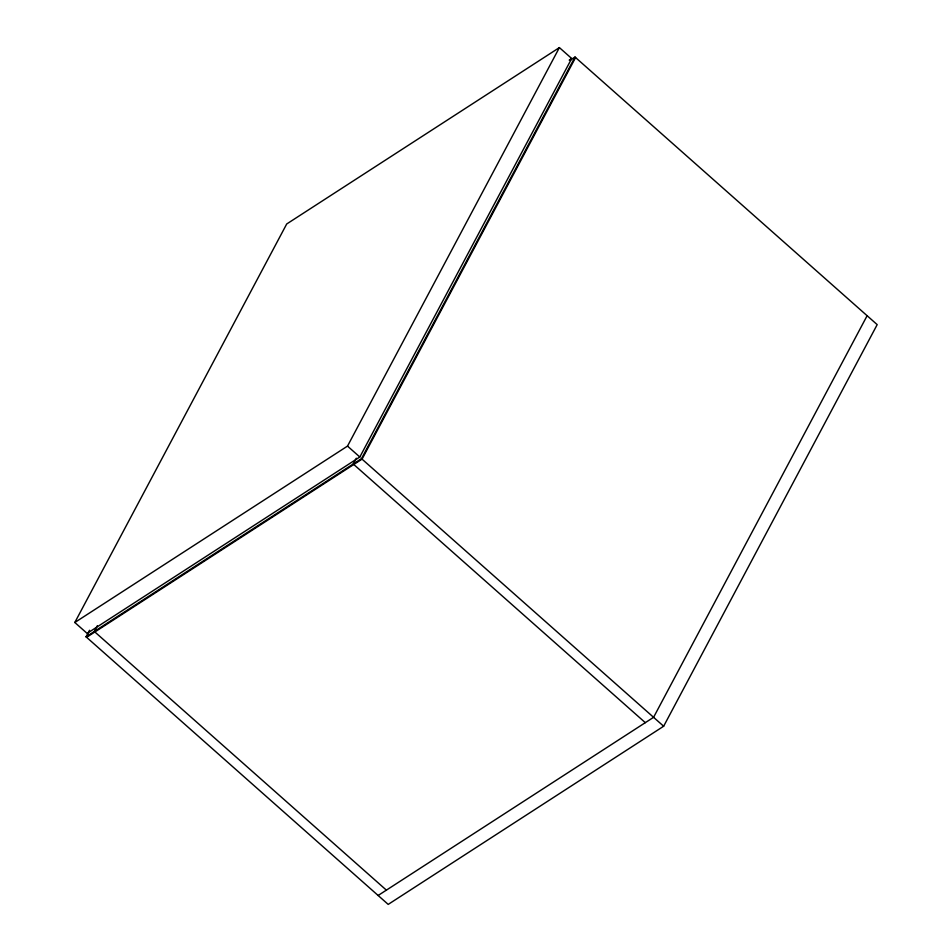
<?xml version="1.0" encoding="UTF-8"?>
<svg xmlns="http://www.w3.org/2000/svg" width="952" height="952" viewBox="0 0 952 952"><rect width="100%" height="100%" fill="white"/><g stroke="black" fill="none" stroke-linecap="round" stroke-linejoin="round"><path stroke-width="1.43" d="M74.815 622.489L286.707 223.982L559.395 47.6L571.7 58.5L359.82 457.008L87.12 633.389L74.815 622.489L347.504 446.107L559.395 47.6M570.296 60.107L575.02 57.06L877.185 324.632L663.651 726.233L388.202 904.4L86.049 636.817L89.536 630.26M88.001 634.687L86.608 637.316L362.046 459.15L575.579 57.548M97.39 625.69L94.307 631.473L386.393 890.132M356.31 458.209L353.228 464.005L645.313 722.663M86.049 636.817L361.486 458.65L575.02 57.06M867.117 315.719L653.584 717.308L378.134 895.475M569.213 60.107L571.7 58.5M347.504 446.107L359.82 457.008M361.486 458.65L663.651 726.233"/></g></svg>
